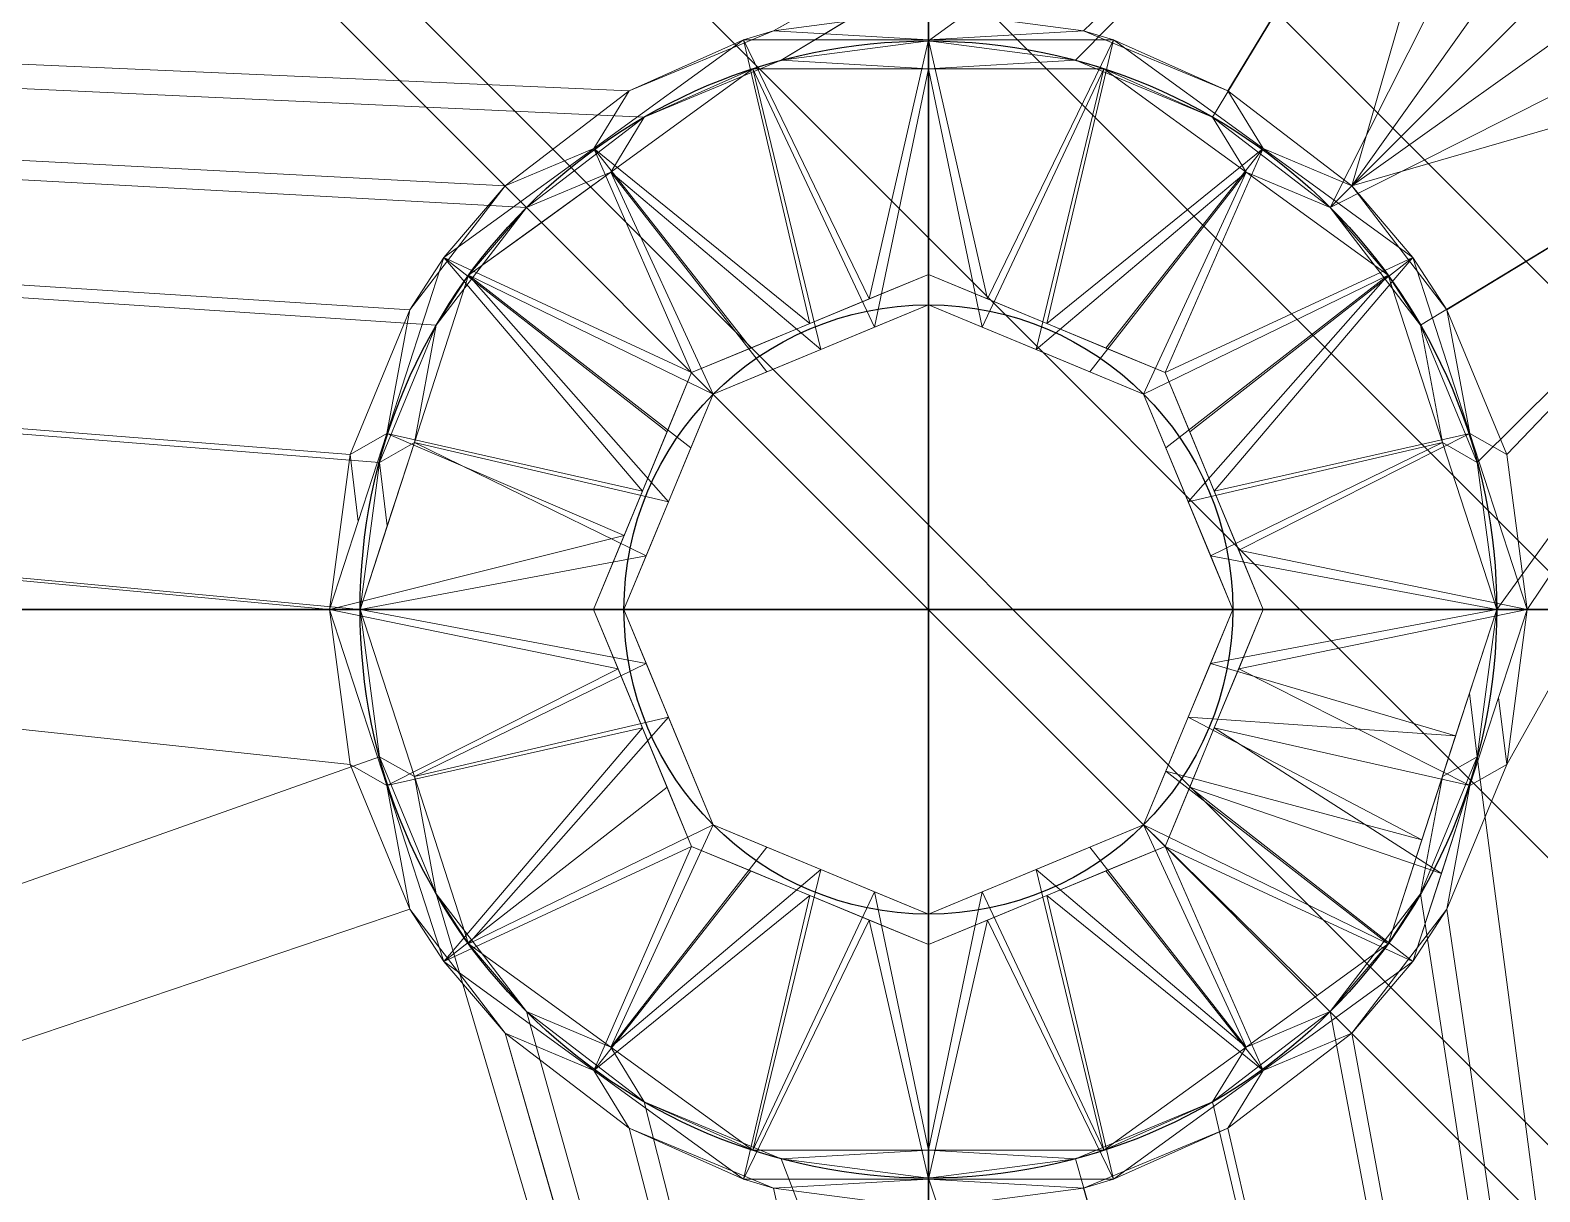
# Model space of a CAD drawing. Header units: millimetres. Extents: x -1 to 1201, y -701 to 1.
# Drawn here: x 818.7 to 893.1, y -200.7 to -143.5 of the extents above; entities that cross this region are included whole.
import ezdxf

# ---------------------------------------------------------------- set-up
doc = ezdxf.new("R2010")
doc.units = ezdxf.units.MM
for name, color, linetype in [('IQ_200_3D', 1, 'Continuous'), ('IQ_204_2D', 7, 'Continuous'), ('IQ_204_3D', 7, 'Continuous'), ('IQ_CON_DRAIN_INT', 7, 'Continuous')]:
    doc.layers.add(name, color=color, linetype=linetype)

# ---------------------------------------------------------------- blocks, each defined once
blk = doc.blocks.new('*X1')
at = {"color": 0}
for p, q in [((313.9927, 2209.0388), (321.5054, 2216.5516)), ((314.1082, 2207.7402), (322.8041, 2216.436)), ((314.1582, 2210.6186), (319.9257, 2216.3861)), ((314.3989, 2206.6167), (323.9276, 2216.1453)), ((314.8213, 2205.6248), (324.9194, 2215.723)), ((315.3537, 2204.743), (325.8012, 2215.1905)), ((315.9853, 2203.9605), (326.5838, 2214.5589))]:
    blk.add_line(p, q, dxfattribs=at)
blk = doc.blocks.new('drain')
blk.add_line((-2.1213, -2.1213), (2.1213, 2.1213))
at = {"extrusion": (-1, 0, 0)}
blk.add_line((0, 2.1213, -2.1213), (0, -2.1213, 2.1213), dxfattribs=at)
at = {"extrusion": (0, -1, 0)}
blk.add_line((-2.1213, 0, -2.1213), (2.1213, 0, 2.1213), dxfattribs=at)
at = {"extrusion": (-1, 0, 0)}
for start, end in [(45, 225), (225, 45)]:
    blk.add_arc((0, 0), 3, start, end, dxfattribs=at)
for start, end in [(45, 225), (225, 45)]:
    blk.add_arc((0, 0), 3, start, end)
at = {"extrusion": (0, -1, 0)}
for start, end in [(45, 225), (225, 45)]:
    blk.add_arc((0, 0), 3, start, end, dxfattribs=at)
at = {"xscale": 0.4000000000000909, "yscale": 0.4000000000000909, "zscale": 0.4000000000000909}
blk.add_blockref('*X1', (-128.5971, -883.6206), dxfattribs=at)
at = {"extrusion": (-1, 0, 0), "xscale": 0.3999999999999773, "yscale": 0.3999999999999773, "zscale": 0.3999999999999773}
blk.add_blockref('*X1', (-128.5971, -883.6206), dxfattribs=at)
at = {"extrusion": (0, -1, 0), "xscale": 0.4000000000000909, "yscale": 0.4000000000000909, "zscale": 0.4000000000000909}
blk.add_blockref('*X1', (-128.5971, -883.6206), dxfattribs=at)

msp = doc.modelspace()

# ---------------------------------------------------------------- linework, layer by layer
at = {"layer": 'IQ_204_2D'}
for radius in [28, 15]:
    msp.add_circle((863, -172), radius, dxfattribs=at)

# ---------------------------------------------------------------- block references
at = {"layer": 'IQ_CON_DRAIN_INT', "xscale": -25, "yscale": 25, "zscale": 25}
msp.add_blockref('drain', (863, -172), dxfattribs=at)

# ---------------------------------------------------------------- meshes
at = {"layer": 'IQ_200_3D', "lineweight": 18}
mesh = msp.add_polyface(dxfattribs=at)
corners = [(1200, 0, 850), (1200, -700, 850), (0, -700, 850), (0, 0, 850), (810.5, -594, 850), (811.556, -602.023, 850), (814.653, -609.5, 850), (819.58, -615.92, 850), (826, -620.847, 850), (833.477, -623.944, 850), (841.5, -625, 850), (1059.5, -625, 850), (1067.523, -623.944, 850), (1075, -620.847, 850), (1081.42, -615.92, 850), (1086.347, -609.5, 850), (1089.444, -602.023, 850), (1090.5, -594, 850), (1090.5, -476, 850), (1089.444, -467.977, 850), (1086.347, -460.5, 850), (1081.42, -454.08, 850), (1075, -449.153, 850), (1067.523, -446.056, 850), (1059.5, -445, 850), (841.5, -445, 850), (833.477, -446.056, 850), (826, -449.153, 850), (819.58, -454.08, 850), (814.653, -460.5, 850), (811.556, -467.977, 850), (810.5, -476, 850), (990, -104, 850), (989.455, -99.859, 850), (987.856, -96, 850), (985.314, -92.686, 850), (982, -90.144, 850), (978.141, -88.545, 850), (974, -88, 850), (969.859, -88.545, 850), (966, -90.144, 850), (962.686, -92.686, 850), (960.144, -96, 850), (958.545, -99.859, 850), (958, -104, 850), (958.545, -108.141, 850), (960.144, -112, 850), (962.686, -115.314, 850), (966, -117.856, 850), (969.859, -119.455, 850), (974, -120, 850), (978.141, -119.455, 850), (982, -117.856, 850), (985.314, -115.314, 850), (987.856, -112, 850), (989.455, -108.141, 850), (947, -346, 850), (947, -143, 850), (945.126, -128.765, 850), (939.631, -115.5, 850), (930.891, -104.109, 850), (919.5, -95.369, 850), (906.235, -89.874, 850), (892, -88, 850), (308, -88, 850), (293.765, -89.874, 850), (280.5, -95.369, 850), (269.109, -104.109, 850), (260.369, -115.5, 850), (254.874, -128.765, 850), (253, -143, 850), (253, -346, 850), (254.874, -360.235, 850), (260.369, -373.5, 850), (269.109, -384.891, 850), (280.5, -393.631, 850), (293.765, -399.126, 850), (308, -401, 850), (892, -401, 850), (906.235, -399.126, 850), (919.5, -393.631, 850), (930.891, -384.891, 850), (939.631, -373.5, 850), (945.126, -360.235, 850)]
mesh.append_faces([[corners[k] for k in face] for face in [(69, 3, 68), (31, 77, 30), (4, 77, 31), (6, 77, 5), (75, 2, 74), (48, 58, 47), (47, 58, 46), (35, 0, 34), (34, 0, 33), (23, 53, 22), (16, 1, 15), (13, 1, 12), (11, 1, 10), (44, 60, 43)]], dxfattribs={"vtx0": -1, "vtx1": -1})
mesh.append_faces([[corners[k] for k in face] for face in [(3, 69, 70), (3, 65, 66), (3, 70, 71, 2), (2, 71, 72), (2, 72, 73), (24, 80, 81), (46, 58, 59, 45), (24, 81, 82), (42, 60, 61, 41), (77, 29, 30), (2, 6, 7), (27, 77, 78, 26), (2, 9, 10, 1), (77, 27, 28), (0, 35, 36), (57, 51, 52, 56), (56, 23, 24, 83), (0, 20, 21), (0, 21, 22), (1, 17, 18)]], dxfattribs={"vtx0": -1, "vtx2": -1})
mesh.append_faces([[corners[k] for k in face] for face in [(2, 76, 77, 6), (22, 53, 54, 0), (56, 52, 53, 23)]], dxfattribs={"vtx0": -1, "vtx2": -1, "vtx3": -1})
mesh.append_faces([[corners[k] for k in face] for face in [(67, 68, 3), (66, 67, 3), (73, 74, 2), (64, 65, 3), (75, 76, 2), (28, 29, 77), (4, 5, 77), (8, 9, 2), (7, 8, 2), (82, 83, 24), (42, 43, 60), (36, 37, 0), (37, 38, 0), (32, 33, 0), (55, 32, 0), (54, 55, 0), (50, 51, 57), (49, 50, 57), (11, 12, 1), (18, 19, 1), (14, 15, 1), (13, 14, 1), (16, 17, 1)]], dxfattribs={"vtx1": -1, "vtx2": -1})
mesh.append_faces([[corners[k] for k in face] for face in [(38, 39, 63, 0)]], dxfattribs={"vtx1": -1, "vtx2": -1, "vtx3": -1})
mesh.append_faces([[corners[k] for k in face] for face in [(62, 63, 39, 40), (61, 62, 40, 41), (63, 64, 3, 0), (59, 60, 44, 45), (25, 26, 78, 79), (24, 25, 79, 80), (48, 49, 57, 58), (19, 20, 0, 1)]], dxfattribs={"vtx1": -1, "vtx3": -1})
mesh = msp.add_polyface(dxfattribs=at)
corners = [(1200, -700, 900), (1200, -23, 900), (0, -23, 900), (0, -700, 900), (90, -35.113, 900), (1110, -35.113, 900), (1129.382, -37.665, 900), (1147.443, -45.146, 900), (1162.953, -57.047, 900), (1174.854, -72.557, 900), (1182.335, -90.618, 900), (1184.887, -110, 900), (1184.887, -610, 900), (1182.335, -629.382, 900), (1174.854, -647.443, 900), (1162.953, -662.953, 900), (1147.443, -674.854, 900), (1129.382, -682.335, 900), (1110, -684.887, 900), (90, -684.887, 900), (70.618, -682.335, 900), (52.557, -674.854, 900), (37.047, -662.953, 900), (25.146, -647.443, 900), (17.665, -629.382, 900), (15.113, -610, 900), (15.113, -110, 900), (17.665, -90.618, 900), (25.146, -72.557, 900), (37.047, -57.047, 900), (52.557, -45.146, 900), (70.618, -37.665, 900)]
mesh.append_faces([[corners[k] for k in face] for face in [(9, 1, 8), (14, 0, 13), (31, 2, 30), (28, 2, 27), (21, 3, 20), (23, 3, 22)]], dxfattribs={"vtx0": -1, "vtx1": -1})
mesh.append_faces([[corners[k] for k in face] for face in [(1, 9, 10), (1, 11, 12, 0), (0, 14, 15), (0, 18, 19, 3), (2, 28, 29), (3, 23, 24)]], dxfattribs={"vtx0": -1, "vtx2": -1})
mesh.append_faces([[corners[k] for k in face] for face in [(10, 11, 1), (5, 6, 1), (7, 8, 1), (6, 7, 1), (12, 13, 0), (15, 16, 0), (17, 18, 0), (16, 17, 0), (31, 4, 2), (29, 30, 2), (26, 27, 2), (21, 22, 3), (19, 20, 3), (24, 25, 3)]], dxfattribs={"vtx1": -1, "vtx2": -1})
mesh.append_faces([[corners[k] for k in face] for face in [(4, 5, 1, 2), (25, 26, 2, 3)]], dxfattribs={"vtx1": -1, "vtx3": -1})
mesh = msp.add_polyface(dxfattribs=at)
corners = [(1110, -48.392, 890), (90, -48.392, 890), (66.424, -53.082, 890), (46.437, -66.437, 890), (33.082, -86.424, 890), (28.392, -110, 890), (28.392, -610, 890), (33.082, -633.576, 890), (46.437, -653.563, 890), (66.424, -666.918, 890), (90, -671.608, 890), (1110, -671.608, 890), (1133.576, -666.918, 890), (1153.563, -653.563, 890), (1166.918, -633.576, 890), (1171.608, -610, 890), (1171.608, -110, 890), (1166.918, -86.424, 890), (1153.563, -66.437, 890), (1133.576, -53.082, 890), (122.5, -418.034, 890), (1077.5, -418.034, 890), (1089.656, -419.634, 890), (1100.983, -424.326, 890), (1110.71, -431.79, 890), (1118.174, -441.517, 890), (1122.866, -452.844, 890), (1124.466, -465, 890), (1124.466, -605, 890), (1122.866, -617.156, 890), (1118.174, -628.483, 890), (1110.71, -638.21, 890), (1100.983, -645.674, 890), (1089.656, -650.366, 890), (1077.5, -651.966, 890), (122.5, -651.966, 890), (110.344, -650.366, 890), (99.017, -645.674, 890), (89.29, -638.21, 890), (81.826, -628.483, 890), (77.134, -617.156, 890), (75.534, -605, 890), (75.534, -465, 890), (77.134, -452.844, 890), (81.826, -441.517, 890), (89.29, -431.79, 890), (99.017, -424.326, 890), (110.344, -419.634, 890), (958, -104, 890), (958.545, -99.859, 890), (960.144, -96, 890), (962.686, -92.686, 890), (966, -90.144, 890), (969.859, -88.545, 890), (974, -88, 890), (978.141, -88.545, 890), (982, -90.144, 890), (985.314, -92.686, 890), (987.856, -96, 890), (989.455, -99.859, 890), (990, -104, 890), (989.455, -108.141, 890), (987.856, -112, 890), (985.314, -115.314, 890), (982, -117.856, 890), (978.141, -119.455, 890), (974, -120, 890), (969.859, -119.455, 890), (966, -117.856, 890), (962.686, -115.314, 890), (960.144, -112, 890), (958.545, -108.141, 890), (947, -143, 890), (947, -346, 890), (945.126, -360.235, 890), (939.631, -373.5, 890), (930.891, -384.891, 890), (919.5, -393.631, 890), (906.235, -399.126, 890), (892, -401, 890), (308, -401, 890), (293.765, -399.126, 890), (280.5, -393.631, 890), (269.109, -384.891, 890), (260.369, -373.5, 890), (254.874, -360.235, 890), (253, -346, 890), (253, -143, 890), (254.874, -128.765, 890), (260.369, -115.5, 890), (269.109, -104.109, 890), (280.5, -95.369, 890), (293.765, -89.874, 890), (308, -88, 890), (892, -88, 890), (906.235, -89.874, 890), (919.5, -95.369, 890), (930.891, -104.109, 890), (939.631, -115.5, 890), (945.126, -128.765, 890)]
mesh.append_faces([[corners[k] for k in face] for face in [(33, 11, 32), (66, 72, 65), (69, 99, 68), (74, 21, 73), (0, 16, 19), (50, 97, 49), (83, 20, 82), (81, 20, 80), (79, 21, 78), (41, 6, 40), (75, 21, 74), (84, 20, 83), (85, 20, 84), (91, 1, 90), (94, 0, 93)]], dxfattribs={"vtx0": -1, "vtx1": -1})
mesh.append_faces([[corners[k] for k in face] for face in [(54, 0, 94, 53)]], dxfattribs={"vtx0": -1, "vtx1": -1, "vtx2": -1})
mesh.append_faces([[corners[k] for k in face] for face in [(16, 73, 21, 22)]], dxfattribs={"vtx0": -1, "vtx1": -1, "vtx3": -1})
mesh.append_faces([[corners[k] for k in face] for face in [(29, 14, 15, 28), (16, 25, 26), (72, 67, 68, 99), (16, 23, 24), (16, 61, 62), (16, 62, 63), (0, 58, 59), (0, 54, 55), (0, 55, 56), (95, 52, 53, 94), (96, 51, 52, 95), (10, 36, 37), (5, 46, 47), (80, 20, 21, 79), (5, 43, 44), (5, 44, 45), (6, 41, 42), (6, 42, 43, 5), (10, 37, 38), (5, 45, 46), (21, 75, 76), (1, 91, 92), (1, 92, 93, 0), (5, 86, 87), (1, 87, 88), (1, 89, 90), (1, 88, 89), (21, 76, 77)]], dxfattribs={"vtx0": -1, "vtx2": -1})
mesh.append_faces([[corners[k] for k in face] for face in [(0, 60, 61, 16), (16, 63, 64, 73), (5, 47, 20, 86)]], dxfattribs={"vtx0": -1, "vtx2": -1, "vtx3": -1})
mesh.append_faces([[corners[k] for k in face] for face in [(11, 33, 34, 35)]], dxfattribs={"vtx0": -1, "vtx3": -1})
mesh.append_faces([[corners[k] for k in face] for face in [(27, 28, 15), (24, 25, 16), (22, 23, 16), (66, 67, 72), (59, 60, 0), (57, 58, 0), (56, 57, 0), (69, 70, 99), (71, 48, 98), (81, 82, 20), (77, 78, 21), (7, 8, 40, 6), (85, 86, 20)]], dxfattribs={"vtx1": -1, "vtx2": -1})
mesh.append_faces([[corners[k] for k in face] for face in [(1, 2, 5, 87)]], dxfattribs={"vtx1": -1, "vtx2": -1, "vtx3": -1})
mesh.append_faces([[corners[k] for k in face] for face in [(13, 14, 29, 30), (12, 13, 30, 31), (11, 12, 31, 32), (26, 27, 15, 16), (72, 73, 64, 65), (48, 49, 97, 98), (70, 71, 98, 99), (50, 51, 96, 97), (35, 36, 10, 11), (38, 39, 9, 10), (39, 40, 8, 9)]], dxfattribs={"vtx1": -1, "vtx3": -1})
mesh.append_faces([[corners[k] for k in face] for face in [(3, 4, 5, 2)]], dxfattribs={"vtx2": -1})
mesh.append_faces([[corners[k] for k in face] for face in [(16, 17, 18, 19)]], dxfattribs={"vtx3": -1})
mesh = msp.add_polyface(dxfattribs=at)
corners = [(308, -123, 710), (302.824, -123.681, 710), (298, -125.679, 710), (293.858, -128.858, 710), (290.679, -133, 710), (288.681, -137.824, 710), (288, -143, 710), (288, -346, 710), (288.681, -351.176, 710), (290.679, -356, 710), (293.858, -360.142, 710), (298, -363.321, 710), (302.824, -365.319, 710), (308, -366, 710), (892, -366, 710), (897.176, -365.319, 710), (902, -363.321, 710), (906.142, -360.142, 710), (909.321, -356, 710), (911.319, -351.176, 710), (912, -346, 710), (912, -143, 710), (911.319, -137.824, 710), (909.321, -133, 710), (906.142, -128.858, 710), (902, -125.679, 710), (897.176, -123.681, 710), (892, -123, 710), (891, -172, 710), (890.046, -179.247, 710), (887.249, -186, 710), (882.799, -191.799, 710), (877, -196.249, 710), (870.247, -199.046, 710), (863, -200, 710), (855.753, -199.046, 710), (849, -196.249, 710), (843.201, -191.799, 710), (838.751, -186, 710), (835.954, -179.247, 710), (835, -172, 710), (835.954, -164.753, 710), (838.751, -158, 710), (843.201, -152.201, 710), (849, -147.751, 710), (855.753, -144.954, 710), (863, -144, 710), (870.247, -144.954, 710), (877, -147.751, 710), (882.799, -152.201, 710), (887.249, -158, 710), (890.046, -164.753, 710)]
mesh.append_faces([[corners[k] for k in face] for face in [(20, 17, 18, 19)]], dxfattribs={"vtx0": -1})
mesh.append_faces([[corners[k] for k in face] for face in [(35, 20, 34), (43, 0, 42), (31, 20, 30), (17, 20, 16), (46, 27, 45)]], dxfattribs={"vtx0": -1, "vtx1": -1})
mesh.append_faces([[corners[k] for k in face] for face in [(0, 13, 39, 40)]], dxfattribs={"vtx0": -1, "vtx1": -1, "vtx3": -1})
mesh.append_faces([[corners[k] for k in face] for face in [(14, 36, 37), (0, 43, 44), (21, 28, 29, 20), (20, 33, 34), (27, 48, 49, 26)]], dxfattribs={"vtx0": -1, "vtx2": -1})
mesh.append_faces([[corners[k] for k in face] for face in [(7, 12, 13, 0)]], dxfattribs={"vtx0": -1, "vtx2": -1, "vtx3": -1})
mesh.append_faces([[corners[k] for k in face] for face in [(7, 10, 11, 12), (20, 14, 15, 16), (49, 22, 23, 24)]], dxfattribs={"vtx0": -1, "vtx3": -1})
mesh.append_faces([[corners[k] for k in face] for face in [(37, 38, 14), (2, 3, 6, 1), (41, 42, 0), (40, 41, 0), (32, 33, 20), (31, 32, 20), (29, 30, 20), (50, 51, 21), (47, 48, 27), (46, 47, 27), (25, 26, 49, 24), (51, 28, 21)]], dxfattribs={"vtx1": -1, "vtx2": -1})
mesh.append_faces([[corners[k] for k in face] for face in [(35, 36, 14, 20)]], dxfattribs={"vtx1": -1, "vtx2": -1, "vtx3": -1})
mesh.append_faces([[corners[k] for k in face] for face in [(13, 14, 38, 39), (0, 1, 6, 7), (27, 0, 44, 45), (49, 50, 21, 22)]], dxfattribs={"vtx1": -1, "vtx3": -1})
mesh.append_faces([[corners[k] for k in face] for face in [(4, 5, 6, 3)]], dxfattribs={"vtx2": -1})
mesh.append_faces([[corners[k] for k in face] for face in [(7, 8, 9, 10)]], dxfattribs={"vtx3": -1})
mesh = msp.add_polyface(dxfattribs=at)
corners = [(288, -143, 708.5), (288.501, -138.55, 708.5), (289.981, -134.322, 708.5), (292.363, -130.53, 708.5), (295.53, -127.363, 708.5), (299.322, -124.981, 708.5), (303.55, -123.501, 708.5), (308, -123, 708.5), (892, -123, 708.5), (897.176, -123.681, 708.5), (902, -125.679, 708.5), (906.142, -128.858, 708.5), (909.321, -133, 708.5), (911.319, -137.824, 708.5), (912, -143, 708.5), (912, -346, 708.5), (911.499, -350.45, 708.5), (910.019, -354.678, 708.5), (907.637, -358.47, 708.5), (904.47, -361.637, 708.5), (900.678, -364.019, 708.5), (896.45, -365.499, 708.5), (892, -366, 708.5), (308, -366, 708.5), (302.824, -365.319, 708.5), (298, -363.321, 708.5), (293.858, -360.142, 708.5), (290.679, -356, 708.5), (288.681, -351.176, 708.5), (288, -346, 708.5), (833.5, -172, 708.5), (834.505, -179.635, 708.5), (837.452, -186.75, 708.5), (842.14, -192.86, 708.5), (848.25, -197.548, 708.5), (855.365, -200.495, 708.5), (863, -201.5, 708.5), (870.635, -200.495, 708.5), (877.75, -197.548, 708.5), (883.86, -192.86, 708.5), (888.548, -186.75, 708.5), (891.495, -179.635, 708.5), (892.5, -172, 708.5), (891.495, -164.365, 708.5), (888.548, -157.25, 708.5), (883.86, -151.14, 708.5), (877.75, -146.452, 708.5), (870.635, -143.505, 708.5), (863, -142.5, 708.5), (855.365, -143.505, 708.5), (848.25, -146.452, 708.5), (842.14, -151.14, 708.5), (837.452, -157.25, 708.5), (834.505, -164.365, 708.5)]
mesh.append_faces([[corners[k] for k in face] for face in [(29, 26, 27, 28)]], dxfattribs={"vtx0": -1})
mesh.append_faces([[corners[k] for k in face] for face in [(39, 15, 38), (42, 14, 41), (45, 14, 44), (46, 8, 45), (44, 14, 43), (35, 22, 34), (26, 29, 25), (51, 7, 50), (31, 7, 30)]], dxfattribs={"vtx0": -1, "vtx1": -1})
mesh.append_faces([[corners[k] for k in face] for face in [(15, 22, 35, 36)]], dxfattribs={"vtx0": -1, "vtx1": -1, "vtx3": -1})
mesh.append_faces([[corners[k] for k in face] for face in [(15, 36, 37), (15, 40, 41, 14), (15, 39, 40), (14, 42, 43), (8, 46, 47), (8, 48, 49), (22, 33, 34), (50, 7, 8, 49), (7, 51, 52), (0, 6, 7)]], dxfattribs={"vtx0": -1, "vtx2": -1})
mesh.append_faces([[corners[k] for k in face] for face in [(23, 29, 0, 7)]], dxfattribs={"vtx0": -1, "vtx2": -1, "vtx3": -1})
mesh.append_faces([[corners[k] for k in face] for face in [(15, 18, 19, 20), (15, 20, 21, 22), (45, 12, 13, 14), (29, 23, 24, 25)]], dxfattribs={"vtx0": -1, "vtx3": -1})
mesh.append_faces([[corners[k] for k in face] for face in [(37, 38, 15), (11, 12, 45, 10), (9, 10, 45, 8), (47, 48, 8), (53, 30, 7), (52, 53, 7), (5, 6, 0, 4), (3, 4, 0)]], dxfattribs={"vtx1": -1, "vtx2": -1})
mesh.append_faces([[corners[k] for k in face] for face in [(31, 32, 23, 7)]], dxfattribs={"vtx1": -1, "vtx2": -1, "vtx3": -1})
mesh.append_faces([[corners[k] for k in face] for face in [(32, 33, 22, 23)]], dxfattribs={"vtx1": -1, "vtx3": -1})
mesh.append_faces([[corners[k] for k in face] for face in [(15, 16, 17, 18), (0, 1, 2, 3)]], dxfattribs={"vtx3": -1})
at = {"layer": 'IQ_204_3D', "lineweight": 18}
mesh = msp.add_polyface(dxfattribs=at)
corners = [(833.5, -172, 699.84), (833.5, -172, 708.5), (834.505, -164.365, 708.5), (837.452, -157.25, 708.5), (842.14, -151.14, 708.5), (848.25, -146.452, 708.5), (855.365, -143.505, 708.5), (863, -142.5, 708.5), (870.635, -143.505, 708.5), (877.75, -146.452, 708.5), (883.86, -151.14, 708.5), (888.548, -157.25, 708.5), (891.495, -164.365, 708.5), (892.5, -172, 708.5), (892.5, -172, 699.84), (886.866, -154.66, 699.84), (872.116, -143.944, 699.84), (853.884, -143.944, 699.84), (839.134, -154.66, 699.84), (879.491, -149.302, 699.84), (846.509, -149.302, 699.84), (889.683, -163.33, 699.84), (836.317, -163.33, 699.84), (834.908, -167.665, 699.84), (833.5, -172, 704.824), (863, -143.944, 699.84)]
mesh.append_faces([[corners[k] for k in face] for face in [(19, 10, 15), (17, 6, 25), (10, 19, 9), (11, 15, 10), (25, 8, 16), (8, 25, 7), (22, 3, 18), (18, 4, 20), (3, 22, 2), (16, 9, 19), (4, 18, 3), (15, 11, 21)]], dxfattribs={"vtx0": -1, "vtx1": -1})
mesh.append_faces([[corners[k] for k in face] for face in [(24, 2, 23)]], dxfattribs={"vtx0": -1, "vtx1": -1, "vtx2": -1})
mesh.append_faces([[corners[k] for k in face] for face in [(12, 14, 21), (2, 22, 23), (17, 5, 6), (5, 17, 20)]], dxfattribs={"vtx0": -1, "vtx2": -1})
mesh.append_faces([[corners[k] for k in face] for face in [(11, 12, 21), (8, 9, 16), (4, 5, 20), (6, 7, 25)]], dxfattribs={"vtx1": -1, "vtx2": -1})
mesh.append_faces([[corners[k] for k in face] for face in [(12, 13, 14), (23, 0, 24), (24, 1, 2)]], dxfattribs={"vtx2": -1})
mesh = msp.add_polyface(dxfattribs=at)
corners = [(833.5, -172, 699.84), (839.134, -154.66, 699.84), (853.884, -143.944, 699.84), (872.116, -143.944, 699.84), (886.866, -154.66, 699.84), (892.5, -172, 699.84), (879.5, -172, 692.617), (874.667, -160.333, 692.617), (863, -155.5, 692.617), (851.333, -160.333, 692.617), (846.5, -172, 692.617), (868.834, -157.916, 692.617), (857.166, -157.916, 692.617), (877.084, -166.166, 692.617), (848.916, -166.166, 692.617), (879.491, -149.302, 699.84), (846.509, -149.302, 699.84), (860.083, -156.708, 692.617), (863, -143.944, 699.84), (865.917, -156.708, 692.617), (875.875, -163.25, 692.617), (889.683, -163.33, 699.84), (848.012, -168.351, 692.617), (836.317, -163.33, 699.84), (850.125, -163.25, 692.617), (871.75, -159.125, 692.617), (854.25, -159.125, 692.617), (878.292, -169.083, 692.617)]
mesh.append_faces([[corners[k] for k in face] for face in [(27, 5, 6)]], dxfattribs={"vtx0": -1})
mesh.append_faces([[corners[k] for k in face] for face in [(18, 17, 2), (3, 19, 18), (17, 18, 8), (5, 27, 21)]], dxfattribs={"vtx0": -1, "vtx1": -1})
mesh.append_faces([[corners[k] for k in face] for face in [(13, 4, 21), (15, 25, 11), (18, 19, 8), (9, 1, 16), (16, 12, 26), (22, 0, 23), (11, 3, 15), (4, 13, 20), (3, 11, 19), (23, 14, 22), (1, 9, 24), (15, 7, 25), (12, 16, 2)]], dxfattribs={"vtx0": -1, "vtx2": -1})
mesh.append_faces([[corners[k] for k in face] for face in [(24, 14, 1), (20, 7, 4), (17, 12, 2), (23, 1, 14), (15, 4, 7), (26, 9, 16), (27, 13, 21)]], dxfattribs={"vtx1": -1, "vtx2": -1})
mesh.append_faces([[corners[k] for k in face] for face in [(22, 10, 0)]], dxfattribs={"vtx2": -1})
mesh = msp.add_polyface(dxfattribs=at)
corners = [(891, -172, 708.5), (891, -172, 710), (890.046, -164.753, 710), (887.249, -158, 710), (882.799, -152.201, 710), (877, -147.751, 710), (870.247, -144.954, 710), (863, -144, 710), (855.753, -144.954, 710), (849, -147.751, 710), (843.201, -152.201, 710), (838.751, -158, 710), (835.954, -164.753, 710), (835, -172, 710), (835, -172, 708.5), (835.954, -164.753, 708.5), (838.751, -158, 708.5), (843.201, -152.201, 708.5), (849, -147.751, 708.5), (855.753, -144.954, 708.5), (863, -144, 708.5), (870.247, -144.954, 708.5), (877, -147.751, 708.5), (882.799, -152.201, 708.5), (887.249, -158, 708.5), (890.046, -164.753, 708.5)]
mesh.append_faces([[corners[k] for k in face] for face in [(2, 25, 0, 1), (15, 12, 13, 14)]], dxfattribs={"vtx0": -1})
mesh.append_faces([[corners[k] for k in face] for face in [(3, 24, 25, 2), (5, 22, 23, 4), (4, 23, 24, 3), (6, 21, 22, 5), (21, 6, 7, 20), (8, 19, 20, 7), (9, 18, 19, 8), (11, 16, 17, 10), (10, 17, 18, 9), (12, 15, 16, 11)]], dxfattribs={"vtx0": -1, "vtx2": -1})
mesh = msp.add_polyface(dxfattribs=at)
corners = [(835, -172, 708.5), (835, -172, 700.722), (840.348, -155.542, 700.722), (854.348, -145.37, 700.722), (871.652, -145.37, 700.722), (885.652, -155.542, 700.722), (891, -172, 700.722), (891, -172, 708.5), (890.046, -164.753, 708.5), (887.249, -158, 708.5), (882.799, -152.201, 708.5), (877, -147.751, 708.5), (870.247, -144.954, 708.5), (863, -144, 708.5), (855.753, -144.954, 708.5), (849, -147.751, 708.5), (843.201, -152.201, 708.5), (838.751, -158, 708.5), (835.954, -164.753, 708.5), (878.652, -150.456, 700.722), (847.348, -150.456, 700.722), (888.326, -163.771, 700.722), (837.674, -163.771, 700.722), (836.337, -167.885, 700.722), (835, -172, 705.317), (863, -145.37, 700.722)]
mesh.append_faces([[corners[k] for k in face] for face in [(5, 10, 19), (25, 14, 3), (11, 19, 10), (10, 5, 9), (4, 12, 25), (13, 25, 12), (2, 17, 22), (20, 16, 2), (18, 22, 17), (19, 11, 4), (17, 2, 16), (21, 9, 5)]], dxfattribs={"vtx0": -1, "vtx1": -1})
mesh.append_faces([[corners[k] for k in face] for face in [(23, 18, 24)]], dxfattribs={"vtx0": -1, "vtx1": -1, "vtx2": -1})
mesh.append_faces([[corners[k] for k in face] for face in [(21, 8, 9), (4, 11, 12), (20, 15, 16), (25, 13, 14)]], dxfattribs={"vtx0": -1, "vtx2": -1})
mesh.append_faces([[corners[k] for k in face] for face in [(21, 6, 8), (23, 22, 18), (14, 15, 3), (20, 3, 15)]], dxfattribs={"vtx1": -1, "vtx2": -1})
mesh.append_faces([[corners[k] for k in face] for face in [(6, 7, 8), (24, 1, 23), (18, 0, 24)]], dxfattribs={"vtx2": -1})
mesh = msp.add_polyface(dxfattribs=at)
corners = [(891, -172, 700.722), (885.652, -155.542, 700.722), (871.652, -145.37, 700.722), (854.348, -145.37, 700.722), (840.348, -155.542, 700.722), (835, -172, 700.722), (848, -172, 693.5), (852.393, -161.393, 693.5), (863, -157, 693.5), (873.607, -161.393, 693.5), (878, -172, 693.5), (857.697, -159.197, 693.5), (868.303, -159.197, 693.5), (875.803, -166.697, 693.5), (888.326, -163.771, 700.722), (850.197, -166.697, 693.5), (837.674, -163.771, 700.722), (878.652, -150.456, 700.722), (847.348, -150.456, 700.722), (865.652, -158.098, 693.5), (863, -145.37, 700.722), (860.348, -158.098, 693.5), (874.705, -164.045, 693.5), (876.902, -169.348, 693.5), (851.295, -164.045, 693.5), (849.098, -169.348, 693.5), (870.955, -160.295, 693.5), (843.848, -152.999, 700.722), (855.045, -160.295, 693.5)]
mesh.append_faces([[corners[k] for k in face] for face in [(25, 5, 6)]], dxfattribs={"vtx0": -1})
mesh.append_faces([[corners[k] for k in face] for face in [(7, 4, 24), (20, 19, 2), (3, 21, 20), (8, 20, 21), (5, 25, 16), (19, 20, 8)]], dxfattribs={"vtx0": -1, "vtx1": -1})
mesh.append_faces([[corners[k] for k in face] for face in [(3, 11, 21), (23, 0, 14), (17, 12, 26), (11, 3, 18), (9, 1, 17), (12, 17, 2), (4, 15, 24), (1, 9, 22), (14, 13, 23), (15, 4, 16), (18, 7, 28)]], dxfattribs={"vtx0": -1, "vtx2": -1})
mesh.append_faces([[corners[k] for k in face] for face in [(7, 18, 27, 4)]], dxfattribs={"vtx0": -1, "vtx3": -1})
mesh.append_faces([[corners[k] for k in face] for face in [(14, 1, 13), (19, 12, 2), (22, 13, 1), (28, 11, 18), (25, 15, 16), (26, 9, 17)]], dxfattribs={"vtx1": -1, "vtx2": -1})
mesh.append_faces([[corners[k] for k in face] for face in [(23, 10, 0)]], dxfattribs={"vtx2": -1})
mesh = msp.add_polyface(dxfattribs=at)
corners = [(846.5, -172, 692.617), (851.333, -160.333, 692.617), (863, -155.5, 692.617), (874.667, -160.333, 692.617), (879.5, -172, 692.617), (879.5, -172, 678.5), (874.667, -160.333, 678.5), (863, -155.5, 678.5), (851.333, -160.333, 678.5), (846.5, -172, 678.5), (876.803, -165.488, 678.5), (877.084, -166.166, 692.617), (878.151, -168.744, 692.617), (868.834, -157.916, 692.617), (868.834, -157.916, 678.5), (865.917, -156.708, 678.5), (848.916, -166.166, 678.5), (848.916, -166.166, 692.617), (850.125, -163.25, 692.617), (857.166, -157.916, 678.5), (857.166, -157.916, 692.617), (860.083, -156.708, 692.617), (875.875, -163.25, 692.617), (878.151, -168.744, 678.5), (871.75, -159.125, 692.617), (871.75, -159.125, 678.5), (865.917, -156.708, 692.617), (847.849, -168.744, 692.617), (847.708, -169.083, 678.5), (850.125, -163.25, 678.5), (854.25, -159.125, 692.617), (854.25, -159.125, 678.5), (860.083, -156.708, 678.5)]
mesh.append_faces([[corners[k] for k in face] for face in [(6, 22, 10), (22, 6, 3), (10, 11, 23)]], dxfattribs={"vtx0": -1, "vtx1": -1})
mesh.append_faces([[corners[k] for k in face] for face in [(21, 32, 19, 20), (14, 13, 24, 25), (7, 2, 26, 15), (29, 18, 1, 8), (3, 6, 25, 24), (15, 26, 13, 14), (2, 7, 32, 21), (23, 11, 12), (18, 29, 16, 17), (20, 19, 31, 30), (30, 31, 8, 1), (27, 16, 28)]], dxfattribs={"vtx0": -1, "vtx2": -1})
mesh.append_faces([[corners[k] for k in face] for face in [(9, 0, 28)]], dxfattribs={"vtx1": -1})
mesh.append_faces([[corners[k] for k in face] for face in [(27, 17, 16), (22, 11, 10), (0, 27, 28)]], dxfattribs={"vtx1": -1, "vtx2": -1})
mesh.append_faces([[corners[k] for k in face] for face in [(4, 5, 23, 12)]], dxfattribs={"vtx2": -1})
mesh = msp.add_polyface(dxfattribs=at)
corners = [(846.5, -172, 678.5), (851.333, -160.333, 678.5), (863, -155.5, 678.5), (874.667, -160.333, 678.5), (879.5, -172, 678.5), (863, -172, 678.5)]
mesh.append_faces([[corners[k] for k in face] for face in [(3, 4, 5, 2)]], dxfattribs={"vtx2": -1})
mesh.append_faces([[corners[k] for k in face] for face in [(5, 0, 1, 2)]], dxfattribs={"vtx3": -1})
mesh = msp.add_polyface(dxfattribs=at)
corners = [(878, -172, 693.5), (873.607, -161.393, 693.5), (863, -157, 693.5), (852.393, -161.393, 693.5), (848, -172, 693.5), (848, -172, 680), (852.393, -161.393, 680), (863, -157, 680), (873.607, -161.393, 680), (878, -172, 680), (875.555, -166.097, 680), (875.803, -166.697, 693.5), (876.778, -169.049, 693.5), (868.303, -159.197, 693.5), (868.303, -159.197, 680), (865.652, -158.098, 680), (850.197, -166.697, 680), (850.197, -166.697, 693.5), (851.295, -164.045, 693.5), (857.697, -159.197, 680), (857.697, -159.197, 693.5), (860.348, -158.098, 693.5), (874.705, -164.045, 693.5), (876.778, -169.049, 680), (870.955, -160.295, 693.5), (870.955, -160.295, 680), (865.652, -158.098, 693.5), (849.222, -169.049, 693.5), (849.098, -169.348, 680), (851.295, -164.045, 680), (855.045, -160.295, 693.5), (855.045, -160.295, 680), (860.348, -158.098, 680)]
mesh.append_faces([[corners[k] for k in face] for face in [(28, 4, 5)]], dxfattribs={"vtx0": -1})
mesh.append_faces([[corners[k] for k in face] for face in [(10, 22, 8), (1, 8, 22), (23, 11, 10)]], dxfattribs={"vtx0": -1, "vtx1": -1})
mesh.append_faces([[corners[k] for k in face] for face in [(16, 17, 27), (10, 11, 22), (28, 27, 4)]], dxfattribs={"vtx0": -1, "vtx2": -1})
mesh.append_faces([[corners[k] for k in face] for face in [(12, 11, 23), (28, 16, 27)]], dxfattribs={"vtx1": -1, "vtx2": -1})
mesh.append_faces([[corners[k] for k in face] for face in [(19, 32, 21, 20), (24, 13, 14, 25), (26, 2, 7, 15), (25, 8, 1, 24), (32, 7, 2, 21), (29, 6, 3, 18), (13, 26, 15, 14), (31, 19, 20, 30), (16, 29, 18, 17), (6, 31, 30, 3)]], dxfattribs={"vtx1": -1, "vtx3": -1})
mesh.append_faces([[corners[k] for k in face] for face in [(23, 9, 0, 12)]], dxfattribs={"vtx3": -1})
mesh = msp.add_polyface(dxfattribs=at)
corners = [(878, -172, 680), (873.607, -161.393, 680), (863, -157, 680), (852.393, -161.393, 680), (848, -172, 680), (863, -172, 680)]
mesh.append_faces([[corners[k] for k in face] for face in [(3, 4, 5, 2)]], dxfattribs={"vtx2": -1})
mesh.append_faces([[corners[k] for k in face] for face in [(5, 0, 1, 2)]], dxfattribs={"vtx3": -1})
mesh = msp.add_polyface(dxfattribs=at)
corners = [(833.5, -172, 708.5), (833.5, -172, 699.84), (839.134, -189.34, 699.84), (853.884, -200.056, 699.84), (872.116, -200.056, 699.84), (886.866, -189.34, 699.84), (892.5, -172, 699.84), (892.5, -172, 708.5), (891.495, -179.635, 708.5), (888.548, -186.75, 708.5), (883.86, -192.86, 708.5), (877.75, -197.548, 708.5), (870.635, -200.495, 708.5), (863, -201.5, 708.5), (855.365, -200.495, 708.5), (848.25, -197.548, 708.5), (842.14, -192.86, 708.5), (837.452, -186.75, 708.5), (834.505, -179.635, 708.5), (846.509, -194.698, 699.84), (879.491, -194.698, 699.84), (836.317, -180.67, 699.84), (889.683, -180.67, 699.84), (891.091, -176.335, 699.84), (892.5, -172, 704.824), (863, -200.056, 699.84)]
mesh.append_faces([[corners[k] for k in face] for face in [(4, 12, 25), (19, 16, 2), (5, 10, 20), (16, 19, 15), (25, 14, 3), (14, 25, 13), (3, 15, 19), (2, 17, 21), (12, 4, 11), (22, 9, 5), (9, 22, 8)]], dxfattribs={"vtx0": -1, "vtx1": -1})
mesh.append_faces([[corners[k] for k in face] for face in [(24, 8, 23)]], dxfattribs={"vtx0": -1, "vtx1": -1, "vtx2": -1})
mesh.append_faces([[corners[k] for k in face] for face in [(18, 1, 21), (8, 22, 23), (11, 4, 20)]], dxfattribs={"vtx0": -1, "vtx2": -1})
mesh.append_faces([[corners[k] for k in face] for face in [(17, 18, 21), (16, 17, 2), (14, 15, 3), (10, 11, 20), (12, 13, 25), (9, 10, 5)]], dxfattribs={"vtx1": -1, "vtx2": -1})
mesh.append_faces([[corners[k] for k in face] for face in [(18, 0, 1), (24, 7, 8), (23, 6, 24)]], dxfattribs={"vtx2": -1})
mesh = msp.add_polyface(dxfattribs=at)
corners = [(892.5, -172, 699.84), (886.866, -189.34, 699.84), (872.116, -200.056, 699.84), (853.884, -200.056, 699.84), (839.134, -189.34, 699.84), (833.5, -172, 699.84), (846.5, -172, 692.617), (851.333, -183.667, 692.617), (863, -188.5, 692.617), (874.667, -183.667, 692.617), (879.5, -172, 692.617), (857.166, -186.084, 692.617), (868.834, -186.084, 692.617), (848.916, -177.834, 692.617), (877.084, -177.834, 692.617), (846.509, -194.698, 699.84), (879.491, -194.698, 699.84), (865.917, -187.292, 692.617), (863, -200.056, 699.84), (860.083, -187.292, 692.617), (850.125, -180.75, 692.617), (836.317, -180.67, 699.84), (889.683, -180.67, 699.84), (878.292, -174.917, 692.617), (888.275, -185.005, 699.84), (854.25, -184.875, 692.617), (871.75, -184.875, 692.617), (847.708, -174.917, 692.617), (875.875, -180.75, 692.617)]
mesh.append_faces([[corners[k] for k in face] for face in [(27, 5, 6), (0, 23, 10)]], dxfattribs={"vtx0": -1})
mesh.append_faces([[corners[k] for k in face] for face in [(18, 17, 2), (3, 19, 18), (17, 18, 8), (5, 27, 21), (1, 28, 24)]], dxfattribs={"vtx0": -1, "vtx1": -1})
mesh.append_faces([[corners[k] for k in face] for face in [(1, 9, 28), (13, 4, 21), (14, 22, 24), (15, 25, 11), (18, 19, 8), (9, 1, 16), (16, 12, 26), (11, 3, 15), (4, 13, 20), (3, 11, 19), (15, 7, 25), (12, 16, 2)]], dxfattribs={"vtx0": -1, "vtx2": -1})
mesh.append_faces([[corners[k] for k in face] for face in [(20, 7, 4), (17, 12, 2), (0, 22, 23), (15, 4, 7), (14, 23, 22), (28, 14, 24), (26, 9, 16), (27, 13, 21)]], dxfattribs={"vtx1": -1, "vtx2": -1})
mesh = msp.add_polyface(dxfattribs=at)
corners = [(891, -172, 710), (891, -172, 708.5), (890.046, -179.247, 708.5), (887.249, -186, 708.5), (882.799, -191.799, 708.5), (877, -196.249, 708.5), (870.247, -199.046, 708.5), (863, -200, 708.5), (855.753, -199.046, 708.5), (849, -196.249, 708.5), (843.201, -191.799, 708.5), (838.751, -186, 708.5), (835.954, -179.247, 708.5), (835, -172, 708.5), (835, -172, 710), (835.954, -179.247, 710), (838.751, -186, 710), (843.201, -191.799, 710), (849, -196.249, 710), (855.753, -199.046, 710), (863, -200, 710), (870.247, -199.046, 710), (877, -196.249, 710), (882.799, -191.799, 710), (887.249, -186, 710), (890.046, -179.247, 710)]
mesh.append_faces([[corners[k] for k in face] for face in [(15, 12, 13, 14), (2, 25, 0, 1)]], dxfattribs={"vtx0": -1})
mesh.append_faces([[corners[k] for k in face] for face in [(16, 11, 12, 15), (18, 9, 10, 17), (17, 10, 11, 16), (19, 8, 9, 18), (8, 19, 20, 7), (21, 6, 7, 20), (22, 5, 6, 21), (24, 3, 4, 23), (23, 4, 5, 22), (25, 2, 3, 24)]], dxfattribs={"vtx0": -1, "vtx2": -1})
mesh = msp.add_polyface(dxfattribs=at)
corners = [(891, -172, 700.722), (885.652, -188.458, 700.722), (871.652, -198.63, 700.722), (854.348, -198.63, 700.722), (840.348, -188.458, 700.722), (835, -172, 700.722), (835, -172, 708.5), (835.954, -179.247, 708.5), (838.751, -186, 708.5), (843.201, -191.799, 708.5), (849, -196.249, 708.5), (855.753, -199.046, 708.5), (863, -200, 708.5), (870.247, -199.046, 708.5), (877, -196.249, 708.5), (882.799, -191.799, 708.5), (887.249, -186, 708.5), (890.046, -179.247, 708.5), (891, -172, 708.5), (847.348, -193.544, 700.722), (878.652, -193.544, 700.722), (837.674, -180.229, 700.722), (888.326, -180.229, 700.722), (889.663, -176.114, 700.722), (891, -172, 705.317), (863, -198.63, 700.722)]
mesh.append_faces([[corners[k] for k in face] for face in [(20, 15, 1), (4, 9, 19), (21, 8, 4), (10, 19, 9), (11, 3, 10), (25, 13, 2), (3, 11, 25), (12, 25, 11), (19, 10, 3), (14, 2, 13), (1, 16, 22), (17, 22, 16)]], dxfattribs={"vtx0": -1, "vtx1": -1})
mesh.append_faces([[corners[k] for k in face] for face in [(23, 17, 24)]], dxfattribs={"vtx0": -1, "vtx1": -1, "vtx2": -1})
mesh.append_faces([[corners[k] for k in face] for face in [(21, 7, 8), (4, 8, 9), (20, 14, 15), (25, 12, 13), (1, 15, 16)]], dxfattribs={"vtx0": -1, "vtx2": -1})
mesh.append_faces([[corners[k] for k in face] for face in [(23, 22, 17), (21, 5, 7), (20, 2, 14)]], dxfattribs={"vtx1": -1, "vtx2": -1})
mesh.append_faces([[corners[k] for k in face] for face in [(17, 18, 24), (5, 6, 7), (24, 0, 23)]], dxfattribs={"vtx2": -1})
mesh = msp.add_polyface(dxfattribs=at)
corners = [(835, -172, 700.722), (840.348, -188.458, 700.722), (854.348, -198.63, 700.722), (871.652, -198.63, 700.722), (885.652, -188.458, 700.722), (891, -172, 700.722), (878, -172, 693.5), (873.607, -182.607, 693.5), (863, -187, 693.5), (852.393, -182.607, 693.5), (848, -172, 693.5), (868.303, -184.803, 693.5), (857.697, -184.803, 693.5), (850.197, -177.303, 693.5), (837.674, -180.229, 700.722), (888.979, -178.221, 700.722), (875.803, -177.303, 693.5), (874.705, -179.955, 693.5), (847.348, -193.544, 700.722), (878.652, -193.544, 700.722), (860.348, -185.902, 693.5), (863, -198.63, 700.722), (865.652, -185.902, 693.5), (851.295, -179.955, 693.5), (849.098, -174.652, 693.5), (887.316, -183.34, 700.722), (876.902, -174.652, 693.5), (855.045, -183.705, 693.5), (882.152, -191.001, 700.722), (870.955, -183.705, 693.5)]
mesh.append_faces([[corners[k] for k in face] for face in [(26, 5, 6)]], dxfattribs={"vtx0": -1})
mesh.append_faces([[corners[k] for k in face] for face in [(7, 4, 17), (21, 20, 2), (8, 21, 22), (17, 25, 16), (20, 21, 8), (3, 22, 21), (25, 17, 4), (5, 26, 15)]], dxfattribs={"vtx0": -1, "vtx1": -1})
mesh.append_faces([[corners[k] for k in face] for face in [(24, 0, 14), (18, 12, 27), (7, 28, 4), (7, 19, 28), (11, 3, 19), (9, 1, 18), (16, 25, 15), (12, 18, 2), (3, 11, 22), (14, 13, 24), (19, 7, 29)]], dxfattribs={"vtx0": -1, "vtx2": -1})
mesh.append_faces([[corners[k] for k in face] for face in [(14, 1, 13), (20, 12, 2), (29, 11, 19), (23, 13, 1, 9), (26, 16, 15), (27, 9, 18)]], dxfattribs={"vtx1": -1, "vtx2": -1})
mesh.append_faces([[corners[k] for k in face] for face in [(24, 10, 0)]], dxfattribs={"vtx2": -1})
mesh = msp.add_polyface(dxfattribs=at)
corners = [(879.5, -172, 692.617), (874.667, -183.667, 692.617), (863, -188.5, 692.617), (851.333, -183.667, 692.617), (846.5, -172, 692.617), (846.5, -172, 678.5), (851.333, -183.667, 678.5), (863, -188.5, 678.5), (874.667, -183.667, 678.5), (879.5, -172, 678.5), (849.197, -178.512, 678.5), (848.916, -177.834, 692.617), (847.849, -175.256, 692.617), (857.166, -186.084, 692.617), (857.166, -186.084, 678.5), (860.083, -187.292, 678.5), (877.084, -177.834, 678.5), (877.084, -177.834, 692.617), (875.875, -180.75, 692.617), (868.834, -186.084, 678.5), (868.834, -186.084, 692.617), (865.917, -187.292, 692.617), (850.125, -180.75, 692.617), (847.849, -175.256, 678.5), (854.25, -184.875, 692.617), (854.25, -184.875, 678.5), (860.083, -187.292, 692.617), (878.151, -175.256, 678.5), (878.292, -174.917, 692.617), (875.875, -180.75, 678.5), (871.75, -184.875, 692.617), (871.75, -184.875, 678.5), (865.917, -187.292, 678.5)]
mesh.append_faces([[corners[k] for k in face] for face in [(6, 22, 10), (17, 27, 28), (9, 28, 27), (22, 6, 3), (10, 11, 23), (27, 17, 16)]], dxfattribs={"vtx0": -1, "vtx1": -1})
mesh.append_faces([[corners[k] for k in face] for face in [(14, 13, 24, 25), (7, 2, 26, 15), (3, 6, 25, 24), (23, 11, 12), (15, 26, 13, 14), (2, 7, 32, 21), (1, 8, 29, 18), (18, 29, 16, 17), (20, 19, 31, 30), (21, 32, 19, 20), (30, 31, 8, 1)]], dxfattribs={"vtx0": -1, "vtx2": -1})
mesh.append_faces([[corners[k] for k in face] for face in [(22, 11, 10)]], dxfattribs={"vtx1": -1, "vtx2": -1})
mesh.append_faces([[corners[k] for k in face] for face in [(4, 5, 23, 12), (9, 0, 28)]], dxfattribs={"vtx2": -1})
mesh = msp.add_polyface(dxfattribs=at)
corners = [(879.5, -172, 678.5), (874.667, -183.667, 678.5), (863, -188.5, 678.5), (851.333, -183.667, 678.5), (846.5, -172, 678.5), (863, -172, 678.5)]
mesh.append_faces([[corners[k] for k in face] for face in [(5, 2, 3, 4)]], dxfattribs={"vtx0": -1})
mesh.append_faces([[corners[k] for k in face] for face in [(5, 0, 1, 2)]], dxfattribs={"vtx3": -1})
mesh = msp.add_polyface(dxfattribs=at)
corners = [(848, -172, 693.5), (852.393, -182.607, 693.5), (863, -187, 693.5), (873.607, -182.607, 693.5), (878, -172, 693.5), (878, -172, 680), (873.607, -182.607, 680), (863, -187, 680), (852.393, -182.607, 680), (848, -172, 680), (850.445, -177.903, 680), (850.197, -177.303, 693.5), (849.222, -174.951, 693.5), (857.697, -184.803, 693.5), (857.697, -184.803, 680), (860.348, -185.902, 680), (875.803, -177.303, 693.5), (875.803, -177.303, 680), (876.778, -174.951, 680), (868.303, -184.803, 680), (868.303, -184.803, 693.5), (865.652, -185.902, 693.5), (851.295, -179.955, 693.5), (849.222, -174.951, 680), (855.045, -183.705, 693.5), (855.045, -183.705, 680), (860.348, -185.902, 693.5), (874.705, -179.955, 680), (874.705, -179.955, 693.5), (876.902, -174.652, 693.5), (870.955, -183.705, 693.5), (870.955, -183.705, 680), (865.652, -185.902, 680)]
mesh.append_faces([[corners[k] for k in face] for face in [(10, 22, 8), (18, 29, 5), (17, 16, 18), (1, 8, 22), (23, 11, 10), (14, 13, 15)]], dxfattribs={"vtx0": -1, "vtx1": -1})
mesh.append_faces([[corners[k] for k in face] for face in [(15, 13, 26, 7), (10, 11, 22), (18, 16, 29)]], dxfattribs={"vtx0": -1, "vtx2": -1})
mesh.append_faces([[corners[k] for k in face] for face in [(4, 5, 29)]], dxfattribs={"vtx1": -1})
mesh.append_faces([[corners[k] for k in face] for face in [(26, 2, 7), (12, 11, 23)]], dxfattribs={"vtx1": -1, "vtx2": -1})
mesh.append_faces([[corners[k] for k in face] for face in [(24, 13, 14, 25), (25, 8, 1, 24), (30, 3, 6, 31), (32, 7, 2, 21), (27, 6, 3, 28), (31, 19, 20, 30), (19, 32, 21, 20), (17, 27, 28, 16)]], dxfattribs={"vtx1": -1, "vtx3": -1})
mesh.append_faces([[corners[k] for k in face] for face in [(23, 9, 0, 12)]], dxfattribs={"vtx3": -1})
mesh = msp.add_polyface(dxfattribs=at)
corners = [(848, -172, 680), (852.393, -182.607, 680), (863, -187, 680), (873.607, -182.607, 680), (878, -172, 680), (863, -172, 680)]
mesh.append_faces([[corners[k] for k in face] for face in [(1, 2, 5, 0)]], dxfattribs={"vtx1": -1})
mesh.append_faces([[corners[k] for k in face] for face in [(3, 4, 5, 2)]], dxfattribs={"vtx2": -1})

doc.saveas('drawing.dxf')
